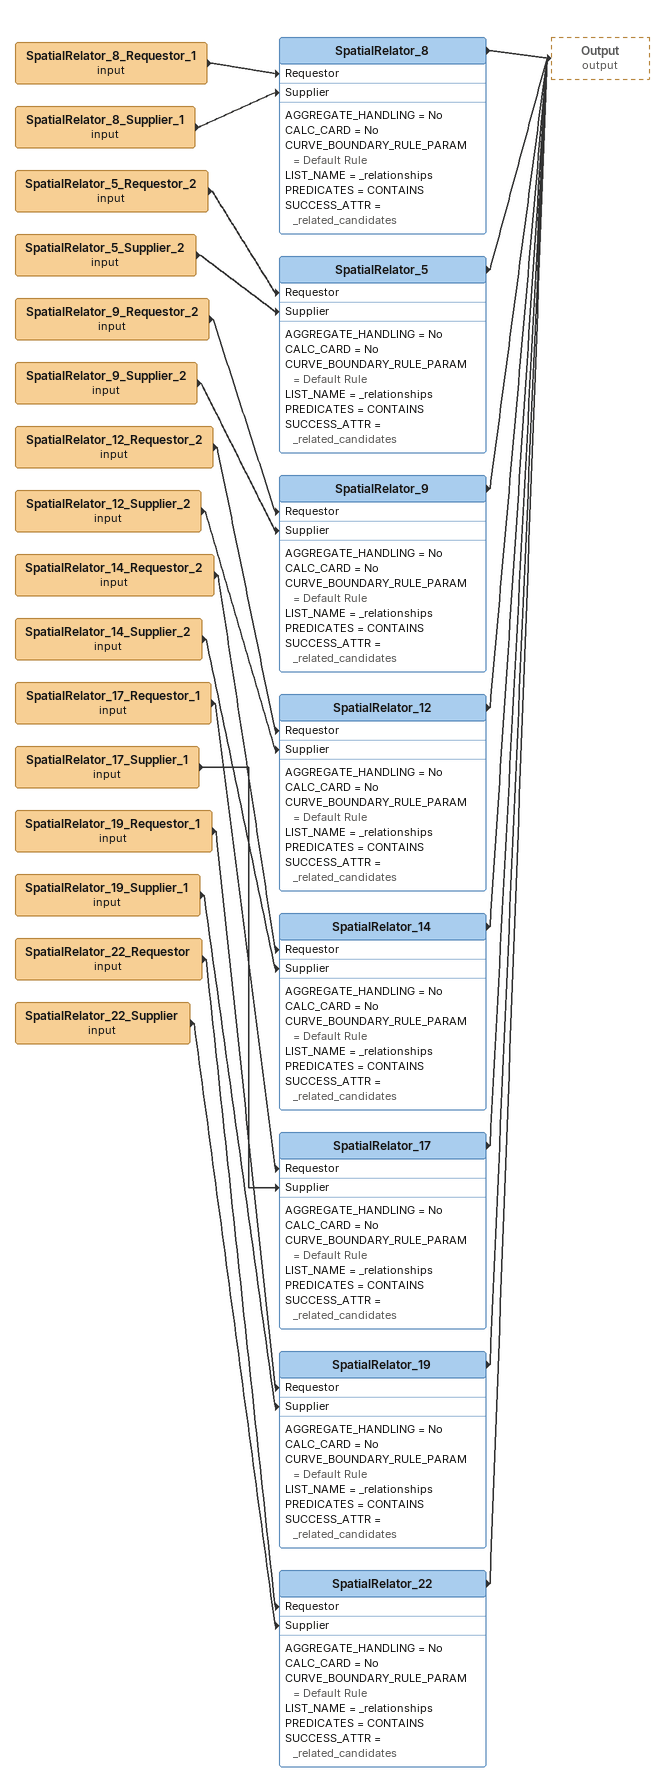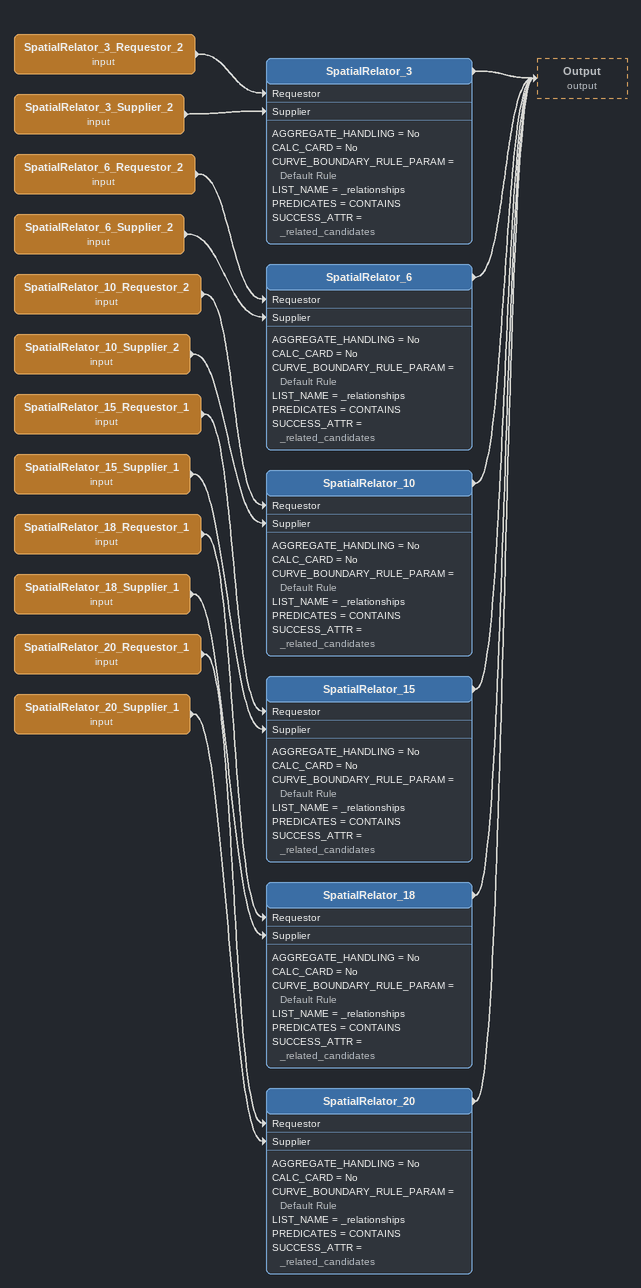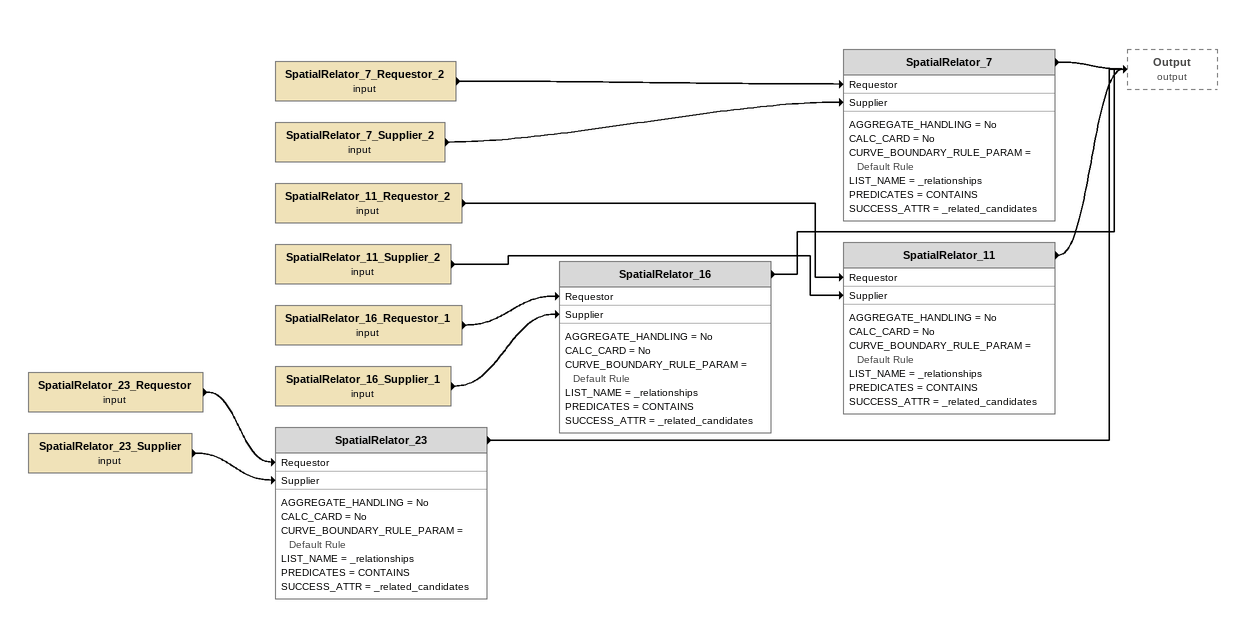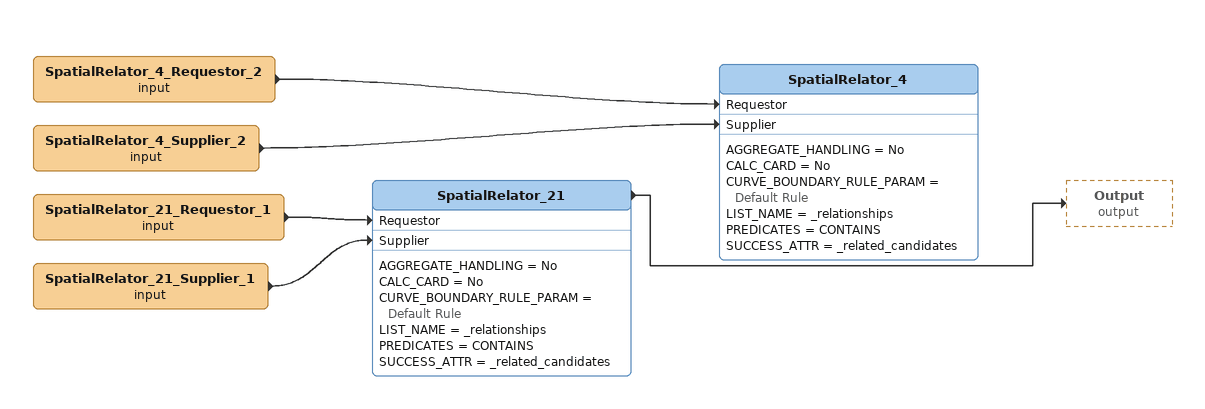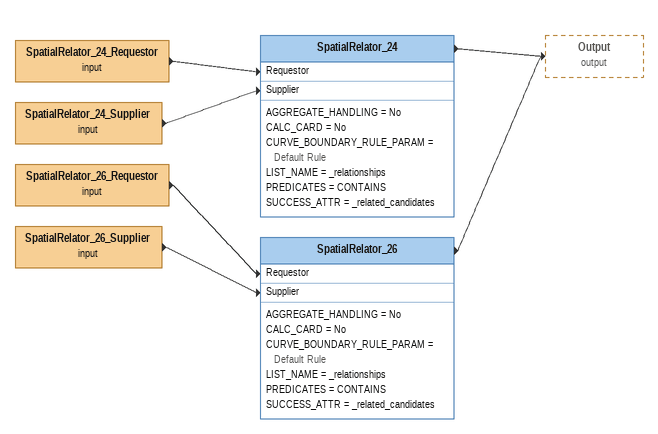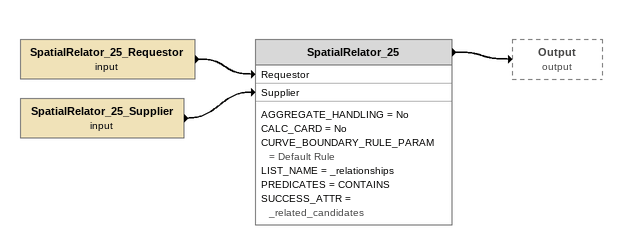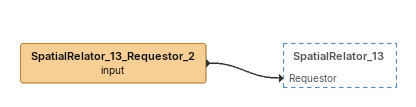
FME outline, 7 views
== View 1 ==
SpatialRelator_8_Requestor_1 (input)
    -> SpatialRelator_8 [Requestor]
SpatialRelator_8_Supplier_1 (input)
    -> SpatialRelator_8 [Supplier]
SpatialRelator_8
    AGGREGATE_HANDLING = No
    CALC_CARD = No
    CURVE_BOUNDARY_RULE_PARAM = Default Rule
    LIST_NAME = _relationships
    PREDICATES = CONTAINS
    SUCCESS_ATTR = _related_candidates
    -> Output (output)
SpatialRelator_5_Requestor_2 (input)
    -> SpatialRelator_5 [Requestor]
SpatialRelator_5_Supplier_2 (input)
    -> SpatialRelator_5 [Supplier]
SpatialRelator_5
    AGGREGATE_HANDLING = No
    CALC_CARD = No
    CURVE_BOUNDARY_RULE_PARAM = Default Rule
    LIST_NAME = _relationships
    PREDICATES = CONTAINS
    SUCCESS_ATTR = _related_candidates
    -> Output (output)
SpatialRelator_9_Requestor_2 (input)
    -> SpatialRelator_9 [Requestor]
SpatialRelator_9_Supplier_2 (input)
    -> SpatialRelator_9 [Supplier]
SpatialRelator_9
    AGGREGATE_HANDLING = No
    CALC_CARD = No
    CURVE_BOUNDARY_RULE_PARAM = Default Rule
    LIST_NAME = _relationships
    PREDICATES = CONTAINS
    SUCCESS_ATTR = _related_candidates
    -> Output (output)
SpatialRelator_14_Requestor_2 (input)
    -> SpatialRelator_14 [Requestor]
SpatialRelator_14_Supplier_2 (input)
    -> SpatialRelator_14 [Supplier]
SpatialRelator_14
    AGGREGATE_HANDLING = No
    CALC_CARD = No
    CURVE_BOUNDARY_RULE_PARAM = Default Rule
    LIST_NAME = _relationships
    PREDICATES = CONTAINS
    SUCCESS_ATTR = _related_candidates
    -> Output (output)
SpatialRelator_19_Requestor_1 (input)
    -> SpatialRelator_19 [Requestor]
SpatialRelator_19_Supplier_1 (input)
    -> SpatialRelator_19 [Supplier]
SpatialRelator_19
    AGGREGATE_HANDLING = No
    CALC_CARD = No
    CURVE_BOUNDARY_RULE_PARAM = Default Rule
    LIST_NAME = _relationships
    PREDICATES = CONTAINS
    SUCCESS_ATTR = _related_candidates
    -> Output (output)
SpatialRelator_12_Requestor_2 (input)
    -> SpatialRelator_12 [Requestor]
SpatialRelator_12_Supplier_2 (input)
    -> SpatialRelator_12 [Supplier]
SpatialRelator_12
    AGGREGATE_HANDLING = No
    CALC_CARD = No
    CURVE_BOUNDARY_RULE_PARAM = Default Rule
    LIST_NAME = _relationships
    PREDICATES = CONTAINS
    SUCCESS_ATTR = _related_candidates
    -> Output (output)
SpatialRelator_17_Requestor_1 (input)
    -> SpatialRelator_17 [Requestor]
SpatialRelator_17_Supplier_1 (input)
    -> SpatialRelator_17 [Supplier]
SpatialRelator_17
    AGGREGATE_HANDLING = No
    CALC_CARD = No
    CURVE_BOUNDARY_RULE_PARAM = Default Rule
    LIST_NAME = _relationships
    PREDICATES = CONTAINS
    SUCCESS_ATTR = _related_candidates
    -> Output (output)
SpatialRelator_22_Requestor (input)
    -> SpatialRelator_22 [Requestor]
SpatialRelator_22_Supplier (input)
    -> SpatialRelator_22 [Supplier]
SpatialRelator_22
    AGGREGATE_HANDLING = No
    CALC_CARD = No
    CURVE_BOUNDARY_RULE_PARAM = Default Rule
    LIST_NAME = _relationships
    PREDICATES = CONTAINS
    SUCCESS_ATTR = _related_candidates
    -> Output (output)

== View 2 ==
SpatialRelator_3_Requestor_2 (input)
    -> SpatialRelator_3 [Requestor]
SpatialRelator_3_Supplier_2 (input)
    -> SpatialRelator_3 [Supplier]
SpatialRelator_3
    AGGREGATE_HANDLING = No
    CALC_CARD = No
    CURVE_BOUNDARY_RULE_PARAM = Default Rule
    LIST_NAME = _relationships
    PREDICATES = CONTAINS
    SUCCESS_ATTR = _related_candidates
    -> Output (output)
SpatialRelator_6_Requestor_2 (input)
    -> SpatialRelator_6 [Requestor]
SpatialRelator_6_Supplier_2 (input)
    -> SpatialRelator_6 [Supplier]
SpatialRelator_6
    AGGREGATE_HANDLING = No
    CALC_CARD = No
    CURVE_BOUNDARY_RULE_PARAM = Default Rule
    LIST_NAME = _relationships
    PREDICATES = CONTAINS
    SUCCESS_ATTR = _related_candidates
    -> Output (output)
SpatialRelator_10_Requestor_2 (input)
    -> SpatialRelator_10 [Requestor]
SpatialRelator_10_Supplier_2 (input)
    -> SpatialRelator_10 [Supplier]
SpatialRelator_10
    AGGREGATE_HANDLING = No
    CALC_CARD = No
    CURVE_BOUNDARY_RULE_PARAM = Default Rule
    LIST_NAME = _relationships
    PREDICATES = CONTAINS
    SUCCESS_ATTR = _related_candidates
    -> Output (output)
SpatialRelator_15_Requestor_1 (input)
    -> SpatialRelator_15 [Requestor]
SpatialRelator_15_Supplier_1 (input)
    -> SpatialRelator_15 [Supplier]
SpatialRelator_15
    AGGREGATE_HANDLING = No
    CALC_CARD = No
    CURVE_BOUNDARY_RULE_PARAM = Default Rule
    LIST_NAME = _relationships
    PREDICATES = CONTAINS
    SUCCESS_ATTR = _related_candidates
    -> Output (output)
SpatialRelator_20_Requestor_1 (input)
    -> SpatialRelator_20 [Requestor]
SpatialRelator_20_Supplier_1 (input)
    -> SpatialRelator_20 [Supplier]
SpatialRelator_20
    AGGREGATE_HANDLING = No
    CALC_CARD = No
    CURVE_BOUNDARY_RULE_PARAM = Default Rule
    LIST_NAME = _relationships
    PREDICATES = CONTAINS
    SUCCESS_ATTR = _related_candidates
    -> Output (output)
SpatialRelator_18_Requestor_1 (input)
    -> SpatialRelator_18 [Requestor]
SpatialRelator_18_Supplier_1 (input)
    -> SpatialRelator_18 [Supplier]
SpatialRelator_18
    AGGREGATE_HANDLING = No
    CALC_CARD = No
    CURVE_BOUNDARY_RULE_PARAM = Default Rule
    LIST_NAME = _relationships
    PREDICATES = CONTAINS
    SUCCESS_ATTR = _related_candidates
    -> Output (output)

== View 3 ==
SpatialRelator_23_Requestor (input)
    -> SpatialRelator_23 [Requestor]
SpatialRelator_23_Supplier (input)
    -> SpatialRelator_23 [Supplier]
SpatialRelator_23
    AGGREGATE_HANDLING = No
    CALC_CARD = No
    CURVE_BOUNDARY_RULE_PARAM = Default Rule
    LIST_NAME = _relationships
    PREDICATES = CONTAINS
    SUCCESS_ATTR = _related_candidates
    -> Output (output)
SpatialRelator_7_Requestor_2 (input)
    -> SpatialRelator_7 [Requestor]
SpatialRelator_7_Supplier_2 (input)
    -> SpatialRelator_7 [Supplier]
SpatialRelator_7
    AGGREGATE_HANDLING = No
    CALC_CARD = No
    CURVE_BOUNDARY_RULE_PARAM = Default Rule
    LIST_NAME = _relationships
    PREDICATES = CONTAINS
    SUCCESS_ATTR = _related_candidates
    -> Output (output)
SpatialRelator_11_Requestor_2 (input)
    -> SpatialRelator_11 [Requestor]
SpatialRelator_11_Supplier_2 (input)
    -> SpatialRelator_11 [Supplier]
SpatialRelator_11
    AGGREGATE_HANDLING = No
    CALC_CARD = No
    CURVE_BOUNDARY_RULE_PARAM = Default Rule
    LIST_NAME = _relationships
    PREDICATES = CONTAINS
    SUCCESS_ATTR = _related_candidates
    -> Output (output)
SpatialRelator_16_Requestor_1 (input)
    -> SpatialRelator_16 [Requestor]
SpatialRelator_16_Supplier_1 (input)
    -> SpatialRelator_16 [Supplier]
SpatialRelator_16
    AGGREGATE_HANDLING = No
    CALC_CARD = No
    CURVE_BOUNDARY_RULE_PARAM = Default Rule
    LIST_NAME = _relationships
    PREDICATES = CONTAINS
    SUCCESS_ATTR = _related_candidates
    -> Output (output)

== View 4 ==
SpatialRelator_4_Requestor_2 (input)
    -> SpatialRelator_4 [Requestor]
SpatialRelator_4_Supplier_2 (input)
    -> SpatialRelator_4 [Supplier]
SpatialRelator_4
    AGGREGATE_HANDLING = No
    CALC_CARD = No
    CURVE_BOUNDARY_RULE_PARAM = Default Rule
    LIST_NAME = _relationships
    PREDICATES = CONTAINS
    SUCCESS_ATTR = _related_candidates
SpatialRelator_21_Requestor_1 (input)
    -> SpatialRelator_21 [Requestor]
SpatialRelator_21_Supplier_1 (input)
    -> SpatialRelator_21 [Supplier]
SpatialRelator_21
    AGGREGATE_HANDLING = No
    CALC_CARD = No
    CURVE_BOUNDARY_RULE_PARAM = Default Rule
    LIST_NAME = _relationships
    PREDICATES = CONTAINS
    SUCCESS_ATTR = _related_candidates
    -> Output (output)

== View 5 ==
SpatialRelator_24_Requestor (input)
    -> SpatialRelator_24 [Requestor]
SpatialRelator_24_Supplier (input)
    -> SpatialRelator_24 [Supplier]
SpatialRelator_24
    AGGREGATE_HANDLING = No
    CALC_CARD = No
    CURVE_BOUNDARY_RULE_PARAM = Default Rule
    LIST_NAME = _relationships
    PREDICATES = CONTAINS
    SUCCESS_ATTR = _related_candidates
    -> Output (output)
SpatialRelator_26_Requestor (input)
    -> SpatialRelator_26 [Requestor]
SpatialRelator_26_Supplier (input)
    -> SpatialRelator_26 [Supplier]
SpatialRelator_26
    AGGREGATE_HANDLING = No
    CALC_CARD = No
    CURVE_BOUNDARY_RULE_PARAM = Default Rule
    LIST_NAME = _relationships
    PREDICATES = CONTAINS
    SUCCESS_ATTR = _related_candidates
    -> Output (output)

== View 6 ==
SpatialRelator_25_Requestor (input)
    -> SpatialRelator_25 [Requestor]
SpatialRelator_25_Supplier (input)
    -> SpatialRelator_25 [Supplier]
SpatialRelator_25
    AGGREGATE_HANDLING = No
    CALC_CARD = No
    CURVE_BOUNDARY_RULE_PARAM = Default Rule
    LIST_NAME = _relationships
    PREDICATES = CONTAINS
    SUCCESS_ATTR = _related_candidates
    -> Output (output)

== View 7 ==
SpatialRelator_13_Requestor_2 (input)
    -> SpatialRelator_13 [Requestor]
